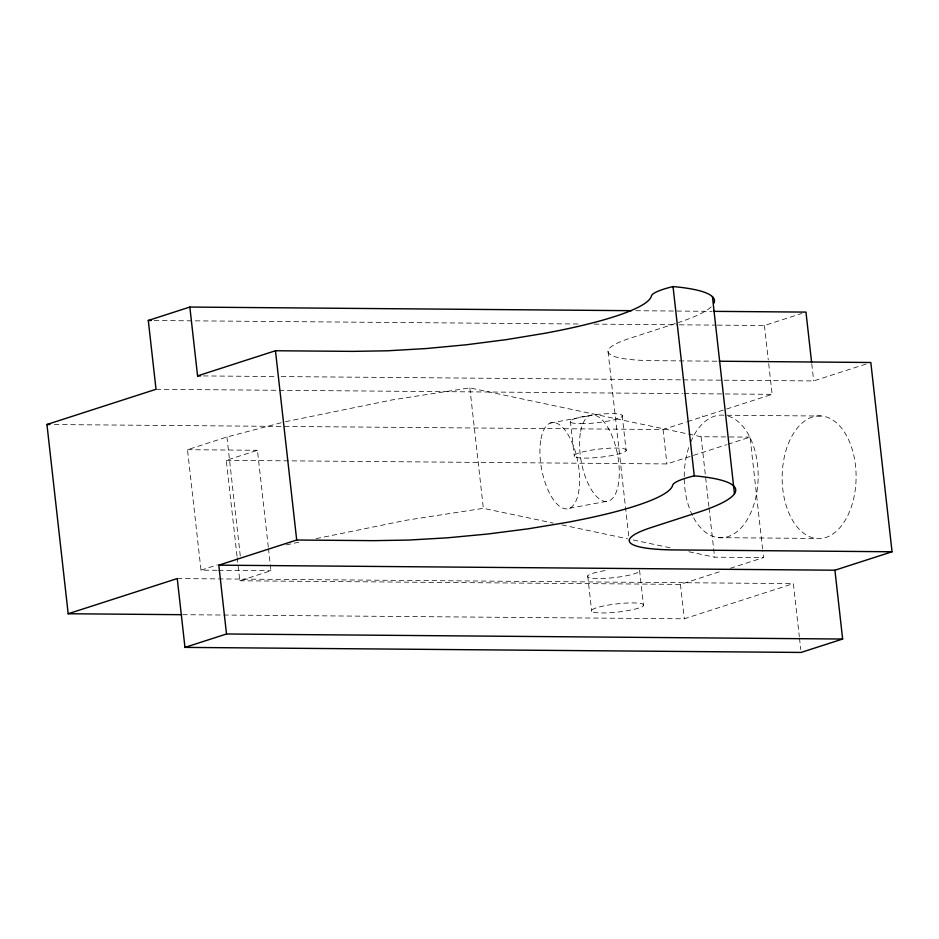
<?xml version="1.0" encoding="UTF-8"?>
<svg xmlns="http://www.w3.org/2000/svg" width="939" height="939" viewBox="0 0 939 939"><rect width="100%" height="100%" fill="white"/><g stroke="black" fill="none" stroke-linecap="round" stroke-linejoin="round"><path stroke-width="0.7" stroke-dasharray="4.7 3.52" d="M675.352 323.556L630.269 338.181A113.795 17.806 -6.4 0 0 653.603 360.658L717.748 361.21M217.038 570.278L201.005 570.149L187.495 449.699L226.945 436.975L284.024 421.998M237.027 556.111L226.276 460.333L257.439 450.274L268.343 547.507M717.478 325.129L764.416 325.516L801.812 313.45M201.005 570.149L217.332 564.879M54.286 424.545L663.075 429.534L686.209 422.069M687.571 421.623L772.14 394.333L768.442 361.362M683.134 379.861L813.69 380.929L866.638 363.851M237.191 557.555L239.785 580.783L270.948 570.724L268.507 548.951M226.276 460.333L666.936 463.936L726.493 444.722M727.878 444.276L750.038 437.128L762.562 548.869M239.785 580.783L680.446 584.387L720.612 571.428M730.307 568.306L763.548 557.578L762.726 550.324M223.682 615.033L684.308 618.801L793.373 583.612L799.324 636.665M286.195 544.949L298.954 542.143M285.444 421.705L392.537 399.838L469.84 387.889L701.069 436.729L750.038 437.128M316.091 538.646L406.047 520.276L483.35 508.339L553.294 523.105M550.137 423.102L589.786 415.66M569.445 508.304L609.082 500.874M635.797 310.715L712.079 311.337M154.16 320.516L578.119 323.99M594.258 324.119L677.876 324.8M679.331 324.812L716.011 325.117M203.434 375.929L275.315 376.527M281.184 376.574L681.667 379.849M156.015 389.286L277.78 390.284M279.235 390.295L682.653 393.605M684.12 393.617L772.14 394.333M726.997 415.261L822.001 416.036A61.352 36.973 -89.5 0 1 849.595 511.532A61.352 36.973 -89.5 0 1 785.743 504.161A61.352 36.973 -89.5 0 1 822.001 416.036M187.495 449.699L257.439 450.274M718.3 537.648L816.226 538.446M688.886 551.745L714.579 557.179L763.548 557.578M218.494 570.29L270.948 570.724M177.248 578.565L793.373 583.612M182.6 614.693L222.214 615.022M561.851 524.913L627.51 538.786M633.226 539.995L671.761 548.13M811.766 363.722L813.69 380.929M764.416 325.516L768.278 359.93M799.488 638.097L800.767 649.565M702.431 415.789L702.548 416.799M701.069 436.729L708.886 506.379M709.051 507.835L714.579 557.179M663.075 429.534L666.936 463.936M680.446 584.387L684.308 618.801M622.17 415.238L626.137 450.72A26.292 4.108 -6.4 0 1 584.598 458.115A26.292 4.108 -6.4 0 1 589.798 450.427A26.292 4.108 -6.4 0 1 626.137 450.72M643.508 605.585A26.292 4.108 -6.4 0 0 607.157 605.279A26.292 4.108 -6.4 0 0 601.958 612.967A26.292 4.108 -6.4 0 0 643.508 605.585L639.541 570.102A26.292 4.108 -6.4 0 1 617.956 577.145A26.292 4.108 -6.4 0 1 587.978 577.086A26.292 4.108 -6.4 0 1 608.519 570.043M608.038 351.562L629.259 540.829M570.349 421.036L574.316 456.518M587.72 575.9L591.687 611.383M469.84 387.889L483.35 508.339M226.945 436.975L240.29 555.97M728.183 416.094A61.352 36.973 -89.5 0 1 753.148 506.837A61.352 36.973 -89.5 0 1 693.076 516.708M692.466 515.499A61.352 36.973 -89.5 0 1 684.214 478.01M684.214 476.543A61.352 36.973 -89.5 0 1 688.862 447.128M690.705 442.152A61.352 36.973 -89.5 0 1 724.075 415.238M711.175 306.865A192.835 30.165 -6.4 0 1 678.345 322.57M580.736 423.7A26.292 4.108 -6.4 0 0 622.275 416.306A26.292 4.108 -6.4 0 0 585.936 416.012A26.292 4.108 -6.4 0 0 580.736 423.7M580.325 433.231A43.828 18.475 79.4 0 0 604.258 501.285A43.828 18.475 79.4 0 0 613.719 440.297A43.828 18.475 79.4 0 0 580.325 433.231M540.676 440.661A43.828 18.475 79.4 0 0 564.621 508.715A43.828 18.475 79.4 0 0 574.069 447.727A43.828 18.475 79.4 0 0 540.676 440.661"/><path stroke-width="1.41" d="M181.133 614.681L68.183 613.754L46.95 424.487L156.015 389.286L148.292 320.469L189.842 307.053L631.395 310.68M189.842 307.053L197.566 375.882L275.467 350.752L352.407 351.374L387.443 350.799L426.071 348.557L466.483 344.754L506.79 339.566L545.09 333.239A188.563 29.496 -6.4 0 0 651.408 295.996A62.267 9.742 -6.4 0 1 673.028 286.559A192.835 30.165 -6.4 0 1 714.004 303.109M68.183 613.754L177.248 578.565L184.971 647.394L801.096 652.441L842.635 639.036L834.924 570.208L892.05 551.768L870.817 362.501L719.204 361.222M184.971 647.394L226.51 633.989L218.799 565.161L296.701 540.019L373.64 540.653L408.665 540.066L447.293 537.824L487.717 534.021L528.011 528.833L566.323 522.518A188.563 29.496 -6.4 0 0 672.641 485.263A62.267 9.742 -6.4 0 1 694.261 475.838L673.028 286.559M713.546 311.349L805.967 312.1L811.601 362.29M148.292 320.469L151.226 320.492M197.566 375.882L200.5 375.905M46.95 424.487L49.884 424.51M892.05 551.768L674.836 549.937A113.795 17.806 -6.4 0 1 651.502 527.448L697.947 512.377A192.835 30.165 -6.4 0 0 694.261 475.838M218.799 565.161L834.924 570.208M226.51 633.989L842.635 639.036M712.431 296.665L734.462 493.773M275.467 350.752L296.701 540.019"/></g></svg>
